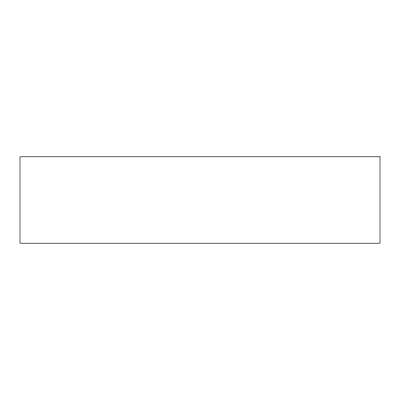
<?xml version="1.0" encoding="UTF-8"?>
<svg xmlns="http://www.w3.org/2000/svg" width="400" height="400" viewBox="0 0 400 400"><rect width="100%" height="100%" fill="white"/><g stroke="black" fill="none" stroke-linecap="round" stroke-linejoin="round"><path stroke-width="0.6" d="M380 156.8L20 156.8L20 243.2L380 243.2L380 156.8"/></g></svg>
